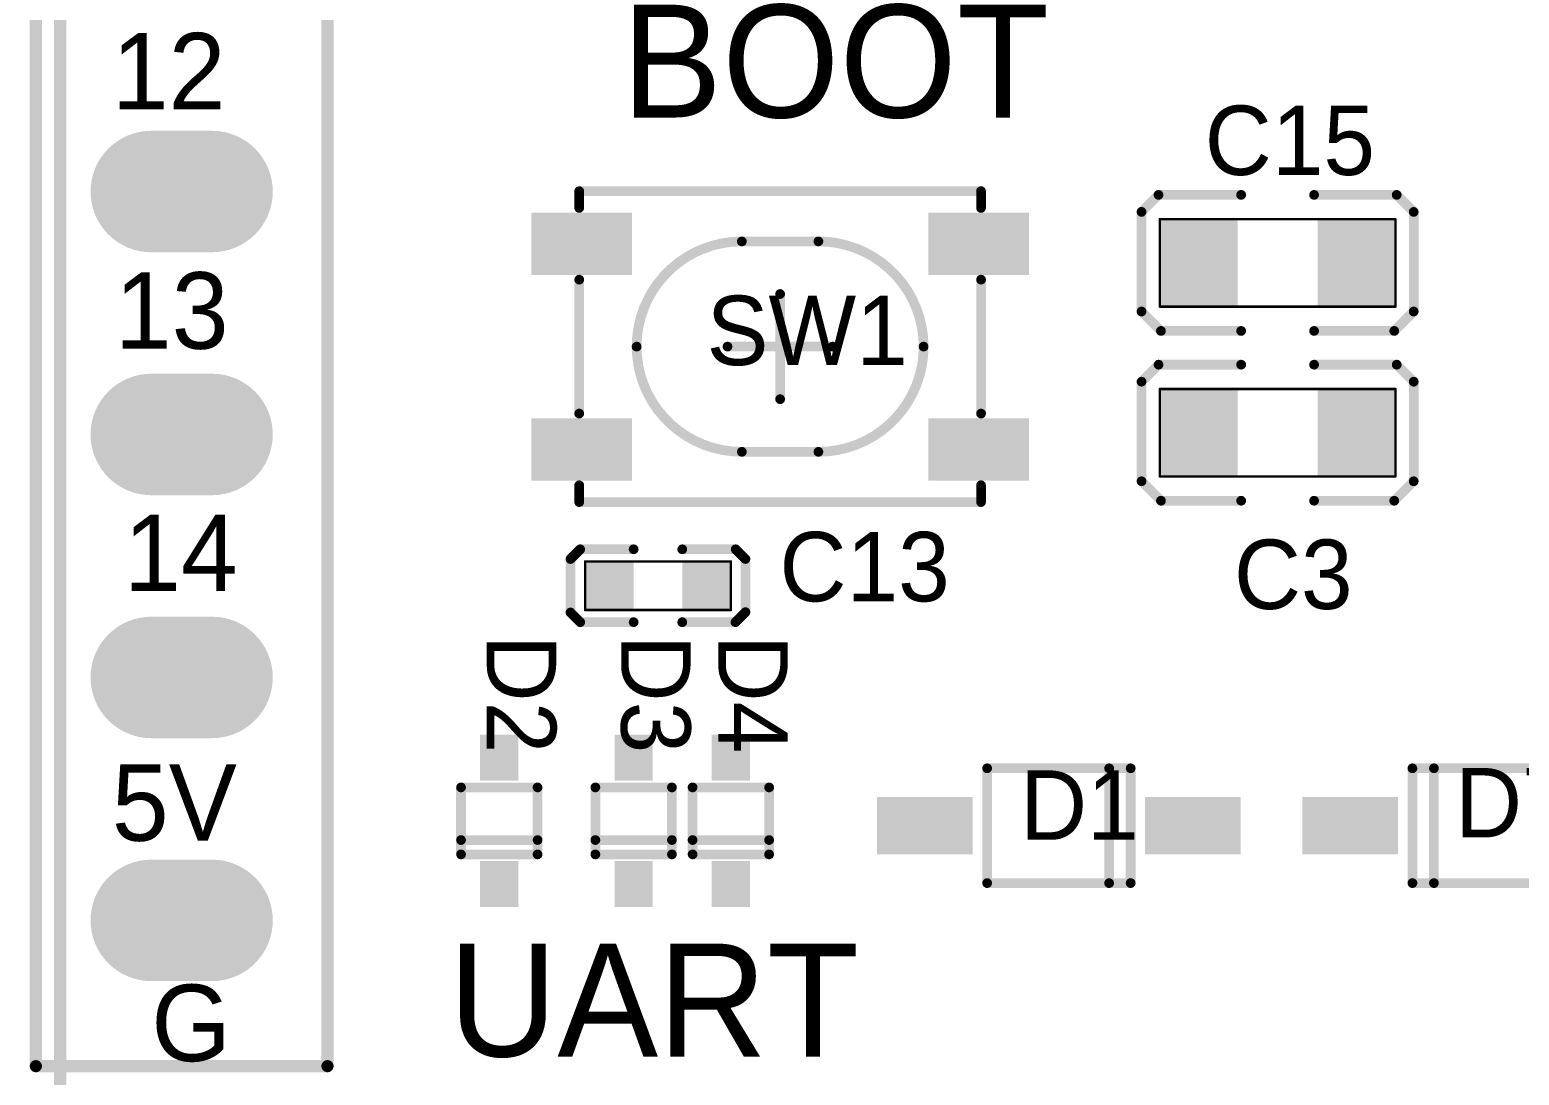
# Model space of a CAD drawing. Extents: x -13.8 to 43.9, y -15.3 to 74.1.
# Drawn here: x -0.32 to 15.25, y 6.34 to 17.27 of the extents above; entities that cross this region are included whole.
import ezdxf
from ezdxf.enums import TextEntityAlignment as Align

# ---------------------------------------------------------------- set-up
doc = ezdxf.new("R2010")
doc.units = 0
doc.header["$MEASUREMENT"] = 0
for name, color, linetype in [('2DLINES_1', 5, 'Continuous'), ('BOARD_OUTLINE', 1, 'Continuous'), ('LAYNR3', 4, 'Continuous'), ('PADLAYER_TOP', 7, 'Continuous'), ('PLACEMENT_OUTLINE_BOTTOM', 10, 'Continuous'), ('PLACEMENT_OUTLINE_TOP', 6, 'Continuous'), ('TOOL_BOT', 11, 'Continuous')]:
    doc.layers.add(name, color=color, linetype=linetype)

msp = doc.modelspace()

# ---------------------------------------------------------------- linework, layer by layer
at = {"layer": '2DLINES_1', "const_width": 0.1016}
for points in [[(9.6254, 15.5836), (5.4254, 15.5836)], [(5.4254, 15.4086), (5.4254, 15.5836)], [(9.6254, 15.4086), (9.6254, 15.5836)], [(11.4808, 15.5448), (11.303, 15.367)], [(12.3444, 15.5448), (11.4808, 15.5448)], [(13.1064, 15.5448), (13.97, 15.5448)], [(13.97, 15.5448), (14.1478, 15.367)], [(11.303, 15.367), (11.303, 14.3256)], [(14.1478, 15.367), (14.1478, 14.3256)], [(5.4254, 14.6586), (5.4254, 13.2586)], [(9.6254, 13.2586), (9.6254, 14.6586)], [(7.5254, 13.4086), (7.5254, 14.5086)], [(11.303, 14.3256), (11.5062, 14.1224)], [(14.1478, 14.3256), (13.9446, 14.1224)], [(11.5062, 14.1224), (12.3444, 14.1224)], [(13.9446, 14.1224), (13.1064, 14.1224)], [(8.0754, 13.9586), (6.9754, 13.9586)], [(11.4808, 13.7698), (11.303, 13.592)], [(12.3444, 13.7698), (11.4808, 13.7698)], [(13.1064, 13.7698), (13.97, 13.7698)], [(13.97, 13.7698), (14.1478, 13.592)], [(11.303, 13.592), (11.303, 12.5506)], [(14.1478, 13.592), (14.1478, 12.5506)], [(5.4254, 12.3336), (5.4254, 12.5086)], [(9.6254, 12.3336), (9.6254, 12.5086)], [(11.303, 12.5506), (11.5062, 12.3474)], [(14.1478, 12.5506), (13.9446, 12.3474)], [(5.4254, 12.3336), (9.6254, 12.3336)], [(11.5062, 12.3474), (12.3444, 12.3474)], [(13.9446, 12.3474), (13.1064, 12.3474)], [(5.4356, 11.8396), (5.334, 11.738)], [(5.9944, 11.8396), (5.4356, 11.8396)], [(6.5024, 11.8396), (7.0612, 11.8396)], [(7.0612, 11.8396), (7.1628, 11.73825)], [(5.334, 11.738), (5.334, 11.1792)], [(7.1628, 11.73825), (7.1628, 11.1825)], [(5.334, 11.1792), (5.4356, 11.0776)], [(7.1628, 11.1825), (7.0579, 11.0776)], [(5.4356, 11.0776), (5.9944, 11.0776)], [(7.0579, 11.0776), (6.5024, 11.0776)], [(9.6894, 8.35), (9.6894, 9.55)], [(9.6894, 9.55), (11.1894, 9.55)], [(10.9644, 8.35), (10.9644, 9.55)], [(11.1894, 9.55), (11.1894, 8.35)], [(14.1344, 9.55), (15.6344, 9.55)], [(14.1344, 8.35), (14.1344, 9.55)], [(14.3594, 9.55), (14.3594, 8.35)], [(4.19, 9.35), (4.99, 9.35)], [(4.19, 8.65), (4.19, 9.35)], [(4.99, 9.35), (4.99, 8.65)], [(5.5944, 9.35), (6.3944, 9.35)], [(5.5944, 8.65), (5.5944, 9.35)], [(6.3944, 9.35), (6.3944, 8.65)], [(6.6104, 9.35), (7.4104, 9.35)], [(6.6104, 8.65), (6.6104, 9.35)], [(7.4104, 9.35), (7.4104, 8.65)], [(4.99, 8.8), (4.19, 8.8)], [(6.3944, 8.8), (5.5944, 8.8)], [(7.4104, 8.8), (6.6104, 8.8)], [(4.99, 8.65), (4.19, 8.65)], [(6.3944, 8.65), (5.5944, 8.65)], [(7.4104, 8.65), (6.6104, 8.65)], [(11.1894, 8.35), (9.6894, 8.35)], [(15.6344, 8.35), (14.1344, 8.35)]]:
    msp.add_lwpolyline(points, dxfattribs=at)
at = {"layer": '2DLINES_1', "const_width": 0.0508}
for points in [[(5.4, 15.5836, 1), (5.4508, 15.5836, 1)], [(5.4, 15.5836, 1), (5.4508, 15.5836, 1)], [(9.6, 15.5836, 1), (9.6508, 15.5836, 1)], [(9.6, 15.5836, 1), (9.6508, 15.5836, 1)], [(11.4554, 15.5448, 1), (11.5062, 15.5448, 1)], [(11.4554, 15.5448, 1), (11.5062, 15.5448, 1)], [(12.319, 15.5448, 1), (12.3698, 15.5448, 1)], [(13.081, 15.5448, 1), (13.1318, 15.5448, 1)], [(13.9446, 15.5448, 1), (13.9954, 15.5448, 1)], [(13.9446, 15.5448, 1), (13.9954, 15.5448, 1)], [(5.4, 15.4086, 1), (5.4508, 15.4086, 1)], [(9.6, 15.4086, 1), (9.6508, 15.4086, 1)], [(11.2776, 15.367, 1), (11.3284, 15.367, 1)], [(11.2776, 15.367, 1), (11.3284, 15.367, 1)], [(14.1224, 15.367, 1), (14.1732, 15.367, 1)], [(14.1224, 15.367, 1), (14.1732, 15.367, 1)], [(7.1, 15.0586, 1), (7.1508, 15.0586, 1)], [(7.1, 15.0586, 1), (7.1508, 15.0586, 1)], [(7.9, 15.0586, 1), (7.9508, 15.0586, 1)], [(7.9, 15.0586, 1), (7.9508, 15.0586, 1)], [(5.4, 14.6586, 1), (5.4508, 14.6586, 1)], [(9.6, 14.6586, 1), (9.6508, 14.6586, 1)], [(7.5, 14.5086, 1), (7.5508, 14.5086, 1)], [(11.2776, 14.3256, 1), (11.3284, 14.3256, 1)], [(11.2776, 14.3256, 1), (11.3284, 14.3256, 1)], [(14.1224, 14.3256, 1), (14.1732, 14.3256, 1)], [(14.1224, 14.3256, 1), (14.1732, 14.3256, 1)], [(11.4808, 14.1224, 1), (11.5316, 14.1224, 1)], [(11.4808, 14.1224, 1), (11.5316, 14.1224, 1)], [(12.319, 14.1224, 1), (12.3698, 14.1224, 1)], [(13.081, 14.1224, 1), (13.1318, 14.1224, 1)], [(13.9192, 14.1224, 1), (13.97, 14.1224, 1)], [(13.9192, 14.1224, 1), (13.97, 14.1224, 1)], [(6, 13.9586, 1), (6.0508, 13.9586, 1)], [(6, 13.9586, 1), (6.0508, 13.9586, 1)], [(6.95, 13.9586, 1), (7.0008, 13.9586, 1)], [(8.05, 13.9586, 1), (8.1008, 13.9586, 1)], [(9, 13.9586, 1), (9.0508, 13.9586, 1)], [(9, 13.9586, 1), (9.0508, 13.9586, 1)], [(11.4554, 13.7698, 1), (11.5062, 13.7698, 1)], [(11.4554, 13.7698, 1), (11.5062, 13.7698, 1)], [(12.319, 13.7698, 1), (12.3698, 13.7698, 1)], [(13.081, 13.7698, 1), (13.1318, 13.7698, 1)], [(13.9446, 13.7698, 1), (13.9954, 13.7698, 1)], [(13.9446, 13.7698, 1), (13.9954, 13.7698, 1)], [(11.2776, 13.592, 1), (11.3284, 13.592, 1)], [(11.2776, 13.592, 1), (11.3284, 13.592, 1)], [(14.1224, 13.592, 1), (14.1732, 13.592, 1)], [(14.1224, 13.592, 1), (14.1732, 13.592, 1)], [(7.5, 13.4086, 1), (7.5508, 13.4086, 1)], [(5.4, 13.2586, 1), (5.4508, 13.2586, 1)], [(9.6, 13.2586, 1), (9.6508, 13.2586, 1)], [(7.1, 12.8586, 1), (7.1508, 12.8586, 1)], [(7.1, 12.8586, 1), (7.1508, 12.8586, 1)], [(7.9, 12.8586, 1), (7.9508, 12.8586, 1)], [(7.9, 12.8586, 1), (7.9508, 12.8586, 1)], [(5.4, 12.5086, 1), (5.4508, 12.5086, 1)], [(9.6, 12.5086, 1), (9.6508, 12.5086, 1)], [(11.2776, 12.5506, 1), (11.3284, 12.5506, 1)], [(11.2776, 12.5506, 1), (11.3284, 12.5506, 1)], [(14.1224, 12.5506, 1), (14.1732, 12.5506, 1)], [(14.1224, 12.5506, 1), (14.1732, 12.5506, 1)], [(5.4, 12.3336, 1), (5.4508, 12.3336, 1)], [(5.4, 12.3336, 1), (5.4508, 12.3336, 1)], [(9.6, 12.3336, 1), (9.6508, 12.3336, 1)], [(9.6, 12.3336, 1), (9.6508, 12.3336, 1)], [(11.4808, 12.3474, 1), (11.5316, 12.3474, 1)], [(11.4808, 12.3474, 1), (11.5316, 12.3474, 1)], [(12.319, 12.3474, 1), (12.3698, 12.3474, 1)], [(13.081, 12.3474, 1), (13.1318, 12.3474, 1)], [(13.9192, 12.3474, 1), (13.97, 12.3474, 1)], [(13.9192, 12.3474, 1), (13.97, 12.3474, 1)], [(5.4102, 11.8396, 1), (5.461, 11.8396, 1)], [(5.4102, 11.8396, 1), (5.461, 11.8396, 1)], [(5.969, 11.8396, 1), (6.0198, 11.8396, 1)], [(6.477, 11.8396, 1), (6.5278, 11.8396, 1)], [(7.0358, 11.8396, 1), (7.0866, 11.8396, 1)], [(7.0358, 11.8396, 1), (7.0866, 11.8396, 1)], [(5.3086, 11.738, 1), (5.3594, 11.738, 1)], [(5.3086, 11.738, 1), (5.3594, 11.738, 1)], [(7.1374, 11.73825, 1), (7.1882, 11.73825, 1)], [(7.1374, 11.73825, 1), (7.1882, 11.73825, 1)], [(5.3086, 11.1792, 1), (5.3594, 11.1792, 1)], [(5.3086, 11.1792, 1), (5.3594, 11.1792, 1)], [(7.1374, 11.1825, 1), (7.1882, 11.1825, 1)], [(7.1374, 11.1825, 1), (7.1882, 11.1825, 1)], [(5.4102, 11.0776, 1), (5.461, 11.0776, 1)], [(5.4102, 11.0776, 1), (5.461, 11.0776, 1)], [(5.969, 11.0776, 1), (6.0198, 11.0776, 1)], [(6.477, 11.0776, 1), (6.5278, 11.0776, 1)], [(7.0325, 11.0776, 1), (7.0833, 11.0776, 1)], [(7.0325, 11.0776, 1), (7.0833, 11.0776, 1)], [(9.664, 9.55, 1), (9.7148, 9.55, 1)], [(9.664, 9.55, 1), (9.7148, 9.55, 1)], [(10.939, 9.55, 1), (10.9898, 9.55, 1)], [(11.164, 9.55, 1), (11.2148, 9.55, 1)], [(11.164, 9.55, 1), (11.2148, 9.55, 1)], [(14.109, 9.55, 1), (14.1598, 9.55, 1)], [(14.109, 9.55, 1), (14.1598, 9.55, 1)], [(14.334, 9.55, 1), (14.3848, 9.55, 1)], [(4.1646, 9.35, 1), (4.2154, 9.35, 1)], [(4.1646, 9.35, 1), (4.2154, 9.35, 1)], [(4.9646, 9.35, 1), (5.0154, 9.35, 1)], [(4.9646, 9.35, 1), (5.0154, 9.35, 1)], [(5.569, 9.35, 1), (5.6198, 9.35, 1)], [(5.569, 9.35, 1), (5.6198, 9.35, 1)], [(6.369, 9.35, 1), (6.4198, 9.35, 1)], [(6.369, 9.35, 1), (6.4198, 9.35, 1)], [(6.585, 9.35, 1), (6.6358, 9.35, 1)], [(6.585, 9.35, 1), (6.6358, 9.35, 1)], [(7.385, 9.35, 1), (7.4358, 9.35, 1)], [(7.385, 9.35, 1), (7.4358, 9.35, 1)], [(4.1646, 8.8, 1), (4.2154, 8.8, 1)], [(4.9646, 8.8, 1), (5.0154, 8.8, 1)], [(5.569, 8.8, 1), (5.6198, 8.8, 1)], [(6.369, 8.8, 1), (6.4198, 8.8, 1)], [(6.585, 8.8, 1), (6.6358, 8.8, 1)], [(7.385, 8.8, 1), (7.4358, 8.8, 1)], [(4.1646, 8.65, 1), (4.2154, 8.65, 1)], [(4.1646, 8.65, 1), (4.2154, 8.65, 1)], [(4.9646, 8.65, 1), (5.0154, 8.65, 1)], [(4.9646, 8.65, 1), (5.0154, 8.65, 1)], [(5.569, 8.65, 1), (5.6198, 8.65, 1)], [(5.569, 8.65, 1), (5.6198, 8.65, 1)], [(6.369, 8.65, 1), (6.4198, 8.65, 1)], [(6.369, 8.65, 1), (6.4198, 8.65, 1)], [(6.585, 8.65, 1), (6.6358, 8.65, 1)], [(6.585, 8.65, 1), (6.6358, 8.65, 1)], [(7.385, 8.65, 1), (7.4358, 8.65, 1)], [(7.385, 8.65, 1), (7.4358, 8.65, 1)], [(9.664, 8.35, 1), (9.7148, 8.35, 1)], [(9.664, 8.35, 1), (9.7148, 8.35, 1)], [(10.939, 8.35, 1), (10.9898, 8.35, 1)], [(11.164, 8.35, 1), (11.2148, 8.35, 1)], [(11.164, 8.35, 1), (11.2148, 8.35, 1)], [(14.109, 8.35, 1), (14.1598, 8.35, 1)], [(14.109, 8.35, 1), (14.1598, 8.35, 1)], [(14.334, 8.35, 1), (14.3848, 8.35, 1)]]:
    msp.add_lwpolyline(points, format="xyb", close=True, dxfattribs=at)
at = {"layer": '2DLINES_1', "const_width": 0.1016}
for points in [[(6.0254, 13.9586, -0.414214), (7.1254, 15.0586)], [(7.1254, 15.0586), (7.9254, 15.0586, -0.414214)], [(7.9254, 15.0586, -0.414214), (9.0254, 13.9586, -0.414214)], [(7.1254, 12.8586, -0.414214), (6.0254, 13.9586, -0.414214)], [(9.0254, 13.9586, -0.414214), (7.9254, 12.8586)], [(7.9254, 12.8586), (7.1254, 12.8586, -0.414214)]]:
    msp.add_lwpolyline(points, format="xyb", dxfattribs=at)
at = {"layer": 'BOARD_OUTLINE', "const_width": 0.127}
msp.add_lwpolyline([(0, 62.365), (0, 0.5)], dxfattribs=at)
msp.add_lwpolyline([(0, 62.365), (0, 0.5)], dxfattribs=at)
at = {"layer": 'PADLAYER_TOP', "const_width": 0.635}
for points in [[(0.635, 15.58, 1), (1.27, 15.58, 1)], [(1.27, 15.58, 1), (1.905, 15.58, 1)], [(0.635, 13.04, 1), (1.27, 13.04, 1)], [(1.27, 13.04, 1), (1.905, 13.04, 1)], [(0.635, 10.5, 1), (1.27, 10.5, 1)], [(1.27, 10.5, 1), (1.905, 10.5, 1)], [(0.635, 7.96, 1), (1.27, 7.96, 1)], [(1.27, 7.96, 1), (1.905, 7.96, 1)]]:
    msp.add_lwpolyline(points, format="xyb", close=True, dxfattribs=at)
at = {"layer": 'PADLAYER_TOP'}
for points in [[(1.5875, 16.215), (0.9525, 16.215), (1.5875, 14.945), (0.9525, 14.945)], [(5.9754, 15.3586), (4.9254, 15.3586), (5.9754, 14.7086), (4.9254, 14.7086)], [(10.1254, 15.3586), (9.0754, 15.3586), (10.1254, 14.7086), (9.0754, 14.7086)], [(12.3063, 14.3764), (12.3063, 15.2908), (11.4935, 14.3764), (11.4935, 15.2908)], [(13.9573, 14.3764), (13.9573, 15.2908), (13.1445, 14.3764), (13.1445, 15.2908)], [(1.5875, 13.675), (0.9525, 13.675), (1.5875, 12.405), (0.9525, 12.405)], [(12.3063, 12.6014), (12.3063, 13.5158), (11.4935, 12.6014), (11.4935, 13.5158)], [(13.9573, 12.6014), (13.9573, 13.5158), (13.1445, 12.6014), (13.1445, 13.5158)], [(5.9754, 13.2086), (4.9254, 13.2086), (5.9754, 12.5586), (4.9254, 12.5586)], [(10.1254, 13.2086), (9.0754, 13.2086), (10.1254, 12.5586), (9.0754, 12.5586)], [(5.4864, 11.2046), (5.9944, 11.2046), (5.4864, 11.7126), (5.9944, 11.7126)], [(6.5024, 11.2046), (7.0104, 11.2046), (6.5024, 11.7126), (7.0104, 11.7126)], [(1.5875, 11.135), (0.9525, 11.135), (1.5875, 9.865), (0.9525, 9.865)], [(4.39, 9.9), (4.39, 9.42), (4.79, 9.9), (4.79, 9.42)], [(5.7944, 9.9), (5.7944, 9.42), (6.1944, 9.9), (6.1944, 9.42)], [(6.8104, 9.9), (6.8104, 9.42), (7.2104, 9.9), (7.2104, 9.42)], [(9.5394, 9.25), (8.5394, 9.25), (9.5394, 8.65), (8.5394, 8.65)], [(12.3394, 9.25), (11.3394, 9.25), (12.3394, 8.65), (11.3394, 8.65)], [(12.9844, 8.65), (13.9844, 8.65), (12.9844, 9.25), (13.9844, 9.25)], [(1.5875, 8.595), (0.9525, 8.595), (1.5875, 7.325), (0.9525, 7.325)], [(4.39, 8.58), (4.39, 8.1), (4.79, 8.58), (4.79, 8.1)], [(5.7944, 8.58), (5.7944, 8.1), (6.1944, 8.58), (6.1944, 8.1)], [(6.8104, 8.58), (6.8104, 8.1), (7.2104, 8.58), (7.2104, 8.1)]]:
    msp.add_solid(points, dxfattribs=at)
at = {"layer": 'PLACEMENT_OUTLINE_BOTTOM', "const_width": 0.127}
for points in [[(-0.254, 62.824), (-0.254, 6.436)], [(2.794, 6.436), (2.794, 62.824)], [(-0.254, 6.436), (2.794, 6.436)]]:
    msp.add_lwpolyline(points, dxfattribs=at)
at = {"layer": 'PLACEMENT_OUTLINE_BOTTOM', "const_width": 0.0635}
for points in [[(-0.28575, 6.436, 1), (-0.22225, 6.436, 1)], [(-0.28575, 6.436, 1), (-0.22225, 6.436, 1)], [(2.76225, 6.436, 1), (2.82575, 6.436, 1)], [(2.76225, 6.436, 1), (2.82575, 6.436, 1)]]:
    msp.add_lwpolyline(points, format="xyb", close=True, dxfattribs=at)
at = {"layer": 'PLACEMENT_OUTLINE_TOP'}
for points, const_width in [([(11.4935, 14.3764), (11.4935, 15.2908)], 0.0254), ([(11.4935, 15.2908), (13.9573, 15.2908)], 0.0254), ([(13.9573, 15.2908), (13.9573, 14.3764)], 0.0254), ([(13.9573, 14.3764), (11.4935, 14.3764)], 0.0254), ([(11.4935, 12.6014), (11.4935, 13.5158)], 0.0254), ([(11.4935, 13.5158), (13.9573, 13.5158)], 0.0254), ([(13.9573, 13.5158), (13.9573, 12.6014)], 0.0254), ([(13.9573, 12.6014), (11.4935, 12.6014)], 0.0254), ([(5.4864, 11.2046), (5.4864, 11.7126)], 0.0254), ([(5.4864, 11.7126), (7.0104, 11.7126)], 0.0254), ([(7.0104, 11.7126), (7.0104, 11.2046)], 0.0254), ([(7.0104, 11.2046), (5.4864, 11.2046)], 0.0254), ([(9.6894, 8.35), (9.6894, 9.55)], 0.1016), ([(9.6894, 9.55), (11.1894, 9.55)], 0.1016), ([(11.1894, 9.55), (11.1894, 8.35)], 0.1016), ([(14.1344, 9.55), (15.6344, 9.55)], 0.1016), ([(14.1344, 8.35), (14.1344, 9.55)], 0.1016), ([(4.19, 9.35), (4.99, 9.35)], 0.1016), ([(4.19, 8.65), (4.19, 9.35)], 0.1016), ([(4.99, 9.35), (4.99, 8.65)], 0.1016), ([(5.5944, 9.35), (6.3944, 9.35)], 0.1016), ([(5.5944, 8.65), (5.5944, 9.35)], 0.1016), ([(6.3944, 9.35), (6.3944, 8.65)], 0.1016), ([(6.6104, 9.35), (7.4104, 9.35)], 0.1016), ([(6.6104, 8.65), (6.6104, 9.35)], 0.1016), ([(7.4104, 9.35), (7.4104, 8.65)], 0.1016), ([(4.99, 8.65), (4.19, 8.65)], 0.1016), ([(6.3944, 8.65), (5.5944, 8.65)], 0.1016), ([(7.4104, 8.65), (6.6104, 8.65)], 0.1016), ([(11.1894, 8.35), (9.6894, 8.35)], 0.1016), ([(15.6344, 8.35), (14.1344, 8.35)], 0.1016)]:
    msp.add_lwpolyline(points, dxfattribs=dict(at, const_width=const_width))
for points, const_width in [([(11.48715, 15.2908, 1), (11.49985, 15.2908, 1)], 0.0127), ([(11.48715, 15.2908, 1), (11.49985, 15.2908, 1)], 0.0127), ([(13.95095, 15.2908, 1), (13.96365, 15.2908, 1)], 0.0127), ([(13.95095, 15.2908, 1), (13.96365, 15.2908, 1)], 0.0127), ([(7.1, 15.0586, 1), (7.1508, 15.0586, 1)], 0.0508), ([(7.1, 15.0586, 1), (7.1508, 15.0586, 1)], 0.0508), ([(7.9, 15.0586, 1), (7.9508, 15.0586, 1)], 0.0508), ([(7.9, 15.0586, 1), (7.9508, 15.0586, 1)], 0.0508), ([(11.48715, 14.3764, 1), (11.49985, 14.3764, 1)], 0.0127), ([(11.48715, 14.3764, 1), (11.49985, 14.3764, 1)], 0.0127), ([(13.95095, 14.3764, 1), (13.96365, 14.3764, 1)], 0.0127), ([(13.95095, 14.3764, 1), (13.96365, 14.3764, 1)], 0.0127), ([(6, 13.9586, 1), (6.0508, 13.9586, 1)], 0.0508), ([(6, 13.9586, 1), (6.0508, 13.9586, 1)], 0.0508), ([(9, 13.9586, 1), (9.0508, 13.9586, 1)], 0.0508), ([(9, 13.9586, 1), (9.0508, 13.9586, 1)], 0.0508), ([(11.48715, 13.5158, 1), (11.49985, 13.5158, 1)], 0.0127), ([(11.48715, 13.5158, 1), (11.49985, 13.5158, 1)], 0.0127), ([(13.95095, 13.5158, 1), (13.96365, 13.5158, 1)], 0.0127), ([(13.95095, 13.5158, 1), (13.96365, 13.5158, 1)], 0.0127), ([(7.1, 12.8586, 1), (7.1508, 12.8586, 1)], 0.0508), ([(7.1, 12.8586, 1), (7.1508, 12.8586, 1)], 0.0508), ([(7.9, 12.8586, 1), (7.9508, 12.8586, 1)], 0.0508), ([(7.9, 12.8586, 1), (7.9508, 12.8586, 1)], 0.0508), ([(11.48715, 12.6014, 1), (11.49985, 12.6014, 1)], 0.0127), ([(11.48715, 12.6014, 1), (11.49985, 12.6014, 1)], 0.0127), ([(13.95095, 12.6014, 1), (13.96365, 12.6014, 1)], 0.0127), ([(13.95095, 12.6014, 1), (13.96365, 12.6014, 1)], 0.0127), ([(5.48005, 11.7126, 1), (5.49275, 11.7126, 1)], 0.0127), ([(5.48005, 11.7126, 1), (5.49275, 11.7126, 1)], 0.0127), ([(7.00405, 11.7126, 1), (7.01675, 11.7126, 1)], 0.0127), ([(7.00405, 11.7126, 1), (7.01675, 11.7126, 1)], 0.0127), ([(5.48005, 11.2046, 1), (5.49275, 11.2046, 1)], 0.0127), ([(5.48005, 11.2046, 1), (5.49275, 11.2046, 1)], 0.0127), ([(7.00405, 11.2046, 1), (7.01675, 11.2046, 1)], 0.0127), ([(7.00405, 11.2046, 1), (7.01675, 11.2046, 1)], 0.0127), ([(9.664, 9.55, 1), (9.7148, 9.55, 1)], 0.0508), ([(9.664, 9.55, 1), (9.7148, 9.55, 1)], 0.0508), ([(11.164, 9.55, 1), (11.2148, 9.55, 1)], 0.0508), ([(11.164, 9.55, 1), (11.2148, 9.55, 1)], 0.0508), ([(14.109, 9.55, 1), (14.1598, 9.55, 1)], 0.0508), ([(14.109, 9.55, 1), (14.1598, 9.55, 1)], 0.0508), ([(4.1646, 9.35, 1), (4.2154, 9.35, 1)], 0.0508), ([(4.1646, 9.35, 1), (4.2154, 9.35, 1)], 0.0508), ([(4.9646, 9.35, 1), (5.0154, 9.35, 1)], 0.0508), ([(4.9646, 9.35, 1), (5.0154, 9.35, 1)], 0.0508), ([(5.569, 9.35, 1), (5.6198, 9.35, 1)], 0.0508), ([(5.569, 9.35, 1), (5.6198, 9.35, 1)], 0.0508), ([(6.369, 9.35, 1), (6.4198, 9.35, 1)], 0.0508), ([(6.369, 9.35, 1), (6.4198, 9.35, 1)], 0.0508), ([(6.585, 9.35, 1), (6.6358, 9.35, 1)], 0.0508), ([(6.585, 9.35, 1), (6.6358, 9.35, 1)], 0.0508), ([(7.385, 9.35, 1), (7.4358, 9.35, 1)], 0.0508), ([(7.385, 9.35, 1), (7.4358, 9.35, 1)], 0.0508), ([(4.1646, 8.65, 1), (4.2154, 8.65, 1)], 0.0508), ([(4.1646, 8.65, 1), (4.2154, 8.65, 1)], 0.0508), ([(4.9646, 8.65, 1), (5.0154, 8.65, 1)], 0.0508), ([(4.9646, 8.65, 1), (5.0154, 8.65, 1)], 0.0508), ([(5.569, 8.65, 1), (5.6198, 8.65, 1)], 0.0508), ([(5.569, 8.65, 1), (5.6198, 8.65, 1)], 0.0508), ([(6.369, 8.65, 1), (6.4198, 8.65, 1)], 0.0508), ([(6.369, 8.65, 1), (6.4198, 8.65, 1)], 0.0508), ([(6.585, 8.65, 1), (6.6358, 8.65, 1)], 0.0508), ([(6.585, 8.65, 1), (6.6358, 8.65, 1)], 0.0508), ([(7.385, 8.65, 1), (7.4358, 8.65, 1)], 0.0508), ([(7.385, 8.65, 1), (7.4358, 8.65, 1)], 0.0508), ([(9.664, 8.35, 1), (9.7148, 8.35, 1)], 0.0508), ([(9.664, 8.35, 1), (9.7148, 8.35, 1)], 0.0508), ([(11.164, 8.35, 1), (11.2148, 8.35, 1)], 0.0508), ([(11.164, 8.35, 1), (11.2148, 8.35, 1)], 0.0508), ([(14.109, 8.35, 1), (14.1598, 8.35, 1)], 0.0508), ([(14.109, 8.35, 1), (14.1598, 8.35, 1)], 0.0508)]:
    msp.add_lwpolyline(points, format="xyb", close=True, dxfattribs=dict(at, const_width=const_width))
at = {"layer": 'PLACEMENT_OUTLINE_TOP', "const_width": 0.1016}
for points in [[(6.0254, 13.9586, -0.414214), (7.1254, 15.0586)], [(7.1254, 15.0586), (7.9254, 15.0586, -0.414214)], [(7.9254, 15.0586, -0.414214), (9.0254, 13.9586, -0.414214)], [(7.1254, 12.8586, -0.414214), (6.0254, 13.9586, -0.414214)], [(9.0254, 13.9586, -0.414214), (7.9254, 12.8586)], [(7.9254, 12.8586), (7.1254, 12.8586, -0.414214)]]:
    msp.add_lwpolyline(points, format="xyb", dxfattribs=at)
at = {"layer": 'TOOL_BOT', "const_width": 0.127}
for points in [[(0.762, 15.58, 1), (1.778, 15.58, 1), (0.762, 15.58)], [(0.762, 13.04, 1), (1.778, 13.04, 1), (0.762, 13.04)], [(0.762, 10.5, 1), (1.778, 10.5, 1), (0.762, 10.5)], [(0.762, 7.96, 1), (1.778, 7.96, 1), (0.762, 7.96)]]:
    msp.add_lwpolyline(points, format="xyb", dxfattribs=at)

# ---------------------------------------------------------------- texts
at = {"layer": 'LAYNR3'}
for s, height, p in [('BOOT', 1.179293, (5.8674, 16)), ('12', 0.8, (0.53932, 16.19771)), ('C15', 0.725718, (11.9634, 15.53495)), ('13', 0.8, (0.57122, 13.69606)), ('14', 0.8, (0.66689, 11.16254)), ('C13', 0.725718, (7.5184, 11.0776)), ('C3', 0.725718, (12.26897, 10.99769)), ('5V', 0.8, (0.53932, 8.55231)), ('D7', 0.725718, (14.5796, 8.6106)), ('UART', 1.179293, (4.05864, 6.18311)), ('G', 0.8, (0.95278, 6.2484))]:
    msp.add_text(s, height=height, dxfattribs=at).set_placement(p, align=Align.BOTTOM_LEFT)
for s, rotation, p in [('SW1', 0.000039, (6.7564, 13.5476)), ('D2', 270.000001, (4.2418, 10.9474)), ('D3', 270.000001, (5.6462, 10.9474)), ('D4', 270.000001, (6.6622, 10.9474)), ('D1', 0.000039, (10.033, 8.5852))]:
    msp.add_text(s, height=0.725718, rotation=rotation, dxfattribs=at).set_placement(p, align=Align.BOTTOM_LEFT)

doc.saveas('drawing.dxf')
